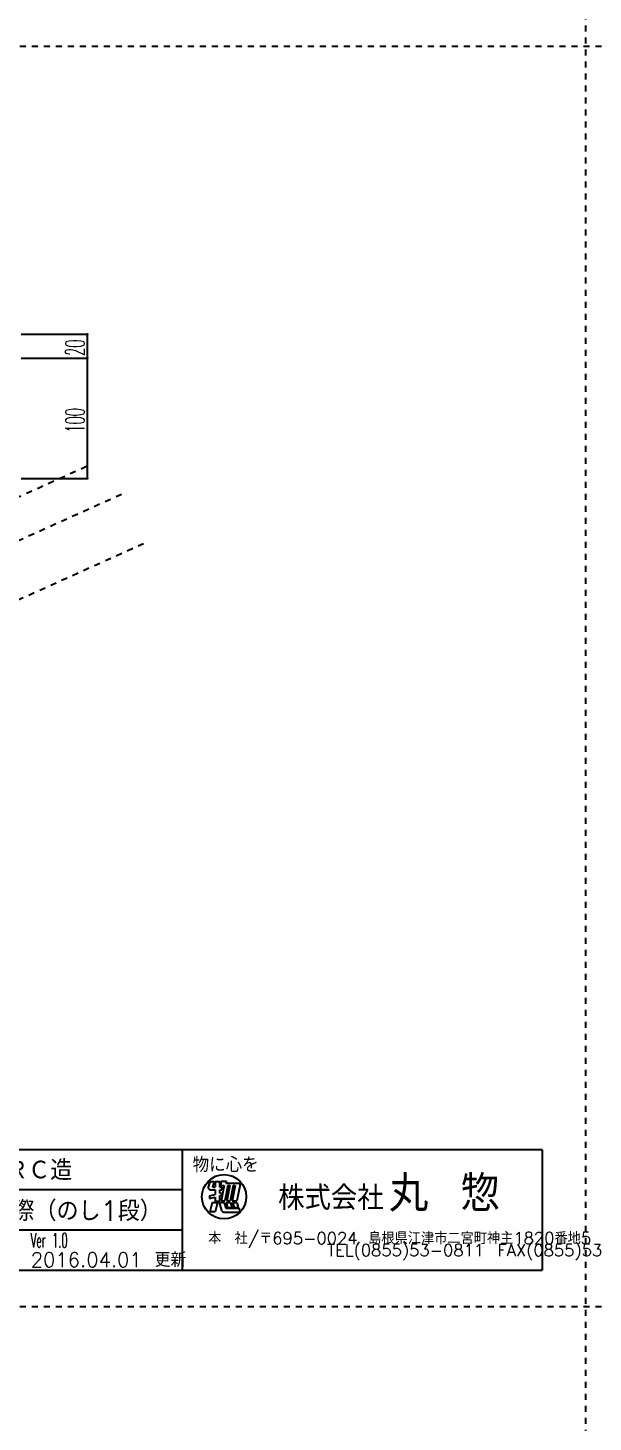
# Model space of a CAD drawing. Extents: x -1727 to 4652, y -2308 to 2357.
# Drawn here: x 1020 to 1491, y -1146 to 15 of the extents above; entities that cross this region are included whole.
import ezdxf

# ---------------------------------------------------------------- set-up
doc = ezdxf.new("R2010")
doc.units = 0
doc.header["$LTSCALE"] = 5
doc.linetypes.add('DOT', pattern=[2, 1, -1])
for name, color, linetype in [('0-0', 7, 'CONTINUOUS'), ('0-2', 7, 'CONTINUOUS'), ('0-3', 7, 'CONTINUOUS'), ('0-A', 7, 'CONTINUOUS'), ('0-F', 7, 'CONTINUOUS')]:
    doc.layers.add(name, color=color, linetype=linetype)
doc.styles.get("Standard").update_dxf_attribs({"font": 'txt.shx', "bigfont": 'extfont.shx'})

msp = doc.modelspace()

# ---------------------------------------------------------------- linework, layer by layer
at = {"layer": '0-0', "color": 7, "linetype": 'CONTINUOUS'}
for p, q in [((1448.494, -919.6573), (848.494, -919.6573)), ((1148.494, -919.6573), (1148.494, -1019.6573)), ((1448.494, -919.6573), (1448.494, -1019.6573)), ((1170.1928, -951.6949), (1171.6706, -945.8791)), ((1170.1928, -951.6949), (1171.4886, -952.9774)), ((1171.6706, -945.8791), (1175.0144, -945.8791)), ((1174.0305, -950.7153), (1175.0144, -945.8791)), ((1174.0305, -950.7153), (1175.848, -950.7153)), ((1175.848, -945.8791), (1175.848, -950.7153)), ((1175.848, -945.8791), (1179.7092, -945.8791)), ((1179.7092, -950.7153), (1179.7092, -945.8791)), ((1179.7092, -950.7153), (1181.525, -950.7153)), ((1181.0739, -945.7406), (1180.3422, -949.3372)), ((1180.3422, -949.3372), (1183.4007, -949.3372)), ((1183.4007, -949.3372), (1180.8288, -961.9794)), ((1181.0739, -945.7406), (1185.3013, -945.7406)), ((1181.525, -950.7153), (1181.525, -952.9774)), ((1186.4739, -949.3372), (1183.902, -961.9794)), ((1185.3013, -945.7406), (1184.961, -947.4131)), ((1184.961, -947.4131), (1196.1117, -947.4131)), ((1188.159, -949.3372), (1185.5871, -961.9794)), ((1186.4739, -949.3372), (1188.159, -949.3372)), ((1191.0054, -949.3372), (1188.4335, -961.9794)), ((1192.7063, -949.3372), (1190.1344, -961.9794)), ((1191.0054, -949.3372), (1192.7063, -949.3372)), ((1196.753, -948.4968), (1194.0101, -961.9794)), ((1148.494, -952.9907), (848.494, -952.9907)), ((1171.1415, -957.9387), (1175.848, -956.737)), ((1171.1415, -957.9387), (1171.1415, -960.1245)), ((1171.1415, -960.1245), (1175.848, -958.9228)), ((1171.4886, -952.9774), (1175.848, -952.9774)), ((1173.4608, -963.4821), (1171.6265, -971.2213)), ((1173.4608, -963.4821), (1177.8707, -963.4821)), ((1175.614, -962.3814), (1179.7092, -962.3814)), ((1175.848, -952.9774), (1175.848, -956.737)), ((1175.848, -958.9228), (1175.848, -962.4594)), ((1177.8707, -963.4821), (1176.0364, -971.2213)), ((1179.4024, -963.4821), (1181.3147, -970.1773)), ((1179.4024, -963.4821), (1183.5004, -963.4821)), ((1179.7092, -955.7512), (1179.7092, -952.9774)), ((1179.7092, -952.9774), (1181.525, -952.9774)), ((1179.7092, -955.7512), (1181.2924, -955.3469)), ((1179.7092, -957.937), (1180.9684, -957.6155)), ((1179.7092, -962.3814), (1179.7092, -957.937)), ((1180.8288, -961.9794), (1183.902, -961.9794)), ((1181.2924, -955.3469), (1180.9684, -957.6155)), ((1183.5004, -963.4821), (1184.9773, -968.1976)), ((1185.0645, -963.4821), (1186.3271, -967.5137)), ((1185.0645, -963.4821), (1188.6511, -963.4821)), ((1185.5871, -961.9794), (1188.4335, -961.9794)), ((1188.6511, -963.4821), (1189.9138, -967.5137)), ((1190.1344, -961.9794), (1194.0101, -961.9794)), ((1190.4347, -963.4821), (1191.6974, -967.5137)), ((1190.4347, -963.4821), (1193.8814, -963.4821)), ((1193.8814, -963.4821), (1195.1441, -967.5137)), ((1176.0364, -971.2213), (1171.6265, -971.2213)), ((1183.966, -971.4013), (1196.3276, -971.4013)), ((1184.9773, -968.1976), (1195.9892, -968.1976)), ((1186.3271, -967.5137), (1189.9138, -967.5137)), ((1191.6974, -967.5137), (1195.1441, -967.5137)), ((1195.9892, -968.1976), (1196.3276, -971.4013)), ((1148.494, -986.324), (848.494, -986.324)), ((848.494, -1019.6573), (1448.494, -1019.6573))]:
    msp.add_line(p, q, dxfattribs=at)
msp.add_circle((1183.3491, -958.6021), 18.4473, dxfattribs=at)
for centre, radius, start, end in [((1195.2195, -948.6727), 1.5436, 6.5455, 54.6882), ((1183.6165, -968.6748), 2.7488, 213.1353, 277.3045)]:
    msp.add_arc(centre, radius, start, end, dxfattribs=at)
at = {"layer": '0-2', "color": 7}
msp.add_point((1485, -1050), dxfattribs=at)
msp.add_point((1485, -1050), dxfattribs=at)
at = {"layer": '0-3', "color": 7, "linetype": 'CONTINUOUS'}
for p, q in [((1014.1125, -240.1202), (1069.5621, -240.1202)), ((1069.5621, -260.1202), (1069.5621, -240.1202)), ((1014.1125, -260.1202), (1069.5621, -260.1202)), ((1069.5621, -360.1202), (1069.5621, -260.1202)), ((1014.1125, -360.1202), (1069.5621, -360.1202))]:
    msp.add_line(p, q, dxfattribs=at)
at = {"layer": '0-3', "color": 7}
for p in [(1069.5621, -240.1202), (1069.5621, -260.1202), (1069.5621, -360.1202)]:
    msp.add_point(p, dxfattribs=at)
at = {"layer": '0-A', "color": 7, "linetype": 'DOT'}
for p, q in [((1485, -2307.9224), (1485, 2352.946)), ((-1726.8095, 0), (4652.0253, 0)), ((-1726.8095, -1050), (4652.0253, -1050))]:
    msp.add_line(p, q, dxfattribs=at)
at = {"layer": '0-F', "color": 1, "linetype": 'DOT'}
for p, q in [((1068.7156, -350.2826), (145.5156, -765.1209)), ((1097.8593, -373.54), (159.1066, -795.3669)), ((1116.3035, -414.5865), (177.5507, -836.4134))]:
    msp.add_line(p, q, dxfattribs=at)

# ---------------------------------------------------------------- texts
at = {"layer": '0-0', "color": 7}
for s, height, p in [('ニューセラFU\u3000ＲＣ造', 16.7, (862.799, -944.8836)), ('物に心を', 12.5, (1157.1809, -938.2052)), ('丸 惣', 30, (1320.7443, -971.0184)), ('株式会社', 20, (1228.4231, -969.556)), ('乾式工法\u3000平行壁際（のし1段）', 16.7, (859.9739, -978.7845)), ('本\u3000社/〒695-0024 島根県江津市二宮町神主1820番地5  ', 10, (1170.1157, -998.112)), ('\u3000\u3000\u3000\u3000\u3000\u3000\u3000\u3000\u3000TEL(0855)53-0811\u3000FAX(0855)53-3623', 10, (1170.1157, -1008.112)), ('2016.04.01 更新', 12, (1022.1775, -1017.1598))]:
    msp.add_text(s, height=height, dxfattribs=at).set_placement(p)
at = {"layer": '0-0', "color": 7, "width": 0.5}
msp.add_text('Ver 1.0', height=12, dxfattribs=at).set_placement((1022.0851, -1000.9464))
at = {"layer": '0-3', "color": 7, "width": 0.5}
for s, p in [('20', (1067.0621, -258.1202)), ('100', (1067.0621, -322.1202))]:
    msp.add_text(s, height=16, rotation=90, dxfattribs=at).set_placement(p)

doc.saveas('drawing.dxf')
